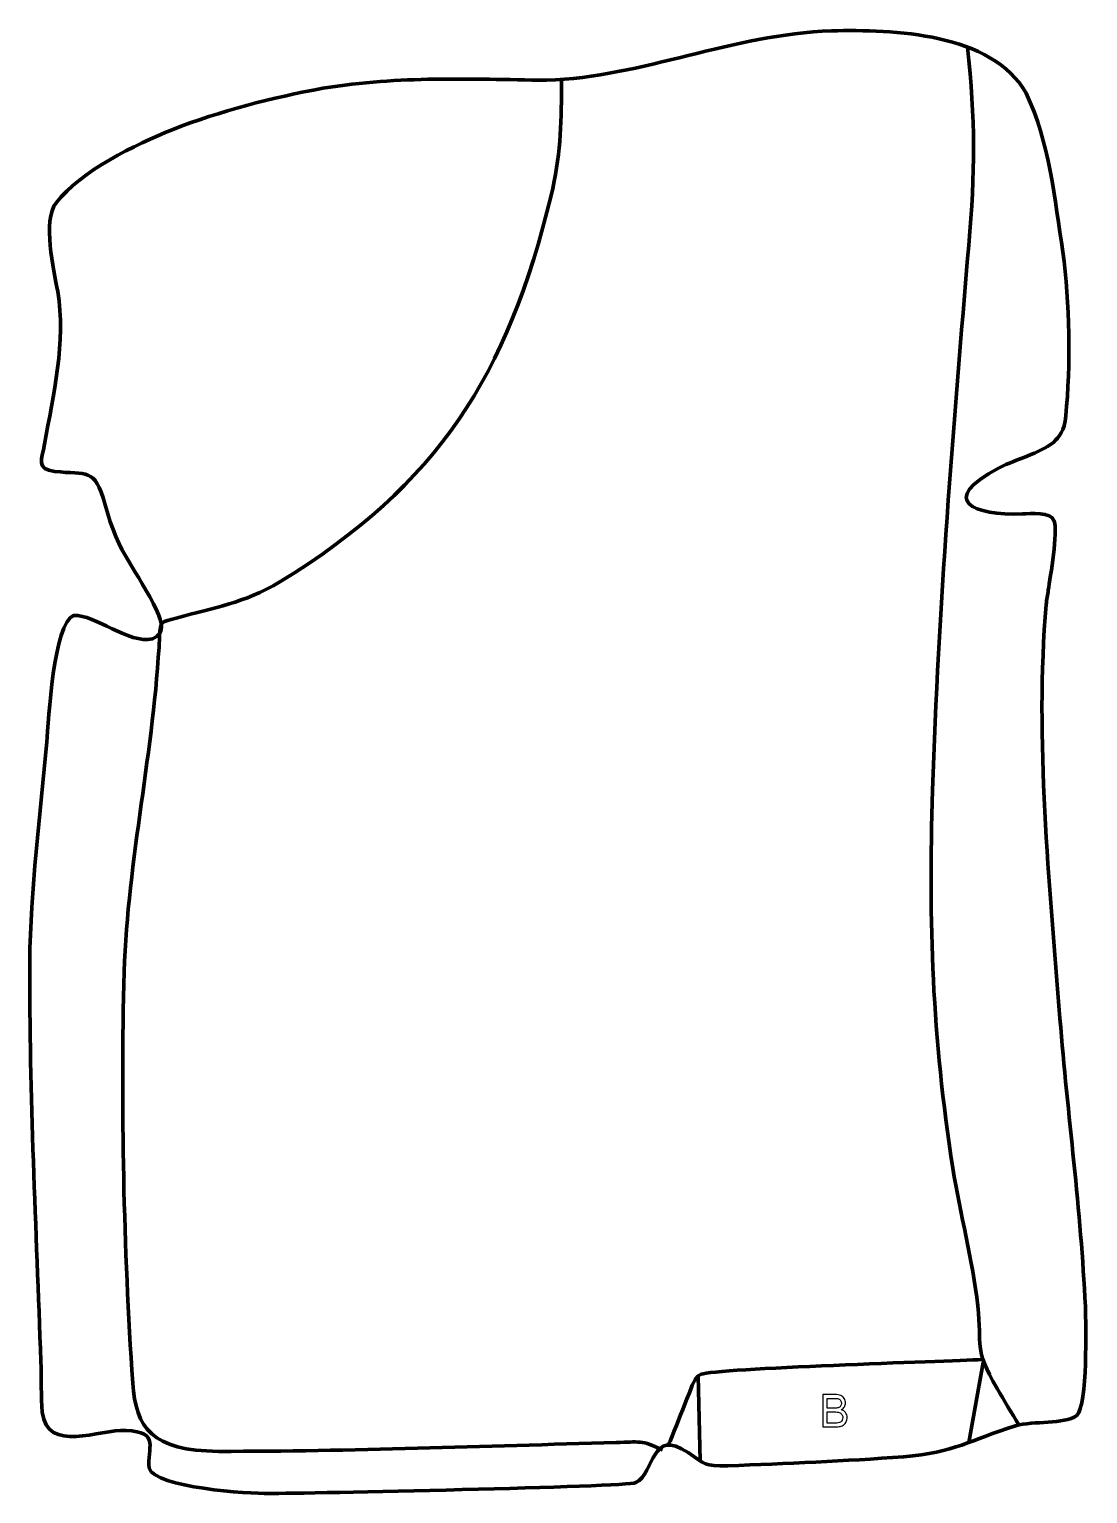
# Model space of a CAD drawing. Header units: millimetres. Extents: x -566 to 30, y 108 to 933.
import ezdxf

# ---------------------------------------------------------------- set-up
doc = ezdxf.new("R2010")
doc.units = ezdxf.units.MM
doc.header["$MEASUREMENT"] = 0
doc.layers.add('layer 2', color=7, linetype='Continuous')
doc.layers.add('layer 3', color=7, linetype='Continuous')

msp = doc.modelspace()

# ---------------------------------------------------------------- linework, layer by layer
at = {"layer": 'layer 2', "color": 142, "lineweight": 158}
for points, knots in [([(-37.3777, 922.8664), (-32.7279, 881.8192), (-33.0457, 852.4008), (-36.6009, 811.3667), (-36.6009, 811.3667), (-45.3421, 709.6124), (-53.6209, 606.4237), (-57.0236, 504.3741), (-57.0236, 504.3741), (-59.3468, 428.9461), (-57.2035, 365.7965), (-45.5644, 291.3557), (-45.5644, 291.3557), (-41.3526, 265.8661), (-34.4672, 239.2459), (-31.5743, 213.8685), (-31.5743, 213.8685), (-28.8907, 190.3269), (-34.2559, 191.0361), (-20.7033, 167.3121), (-20.7033, 167.3121), (-16.7483, 160.3885), (-12.4626, 153.5774), (-8.3383, 146.7456)], [0, 0, 0, 0, 0.14285714, 0.14285714, 0.14285714, 0.14285714, 0.28571429, 0.28571429, 0.28571429, 0.28571429, 0.42857143, 0.42857143, 0.42857143, 0.42857143, 0.57142857, 0.57142857, 0.57142857, 0.57142857, 0.71428571, 0.71428571, 0.71428571, 0.71428571, 1, 1, 1, 1]), ([(-209.056, 132.649), (-220.733, 138.4328), (-222.4311, 137.1456), (-235.1159, 136.8097), (-235.1159, 136.8097), (-309.6874, 134.8307), (-384.3912, 131.8267), (-458.9879, 131.853), (-458.9879, 131.853), (-496.7444, 132.2299), (-505.5559, 145.0136), (-507.3743, 170.3514), (-507.3743, 170.3514), (-512.5642, 246.7182), (-514.0531, 325.4644), (-512.218, 401.9897), (-512.218, 401.9897), (-510.0417, 465.5168), (-495.302, 527.2207), (-492.2379, 590.9071), (-492.2379, 590.9071), (-491.8006, 599.9955), (-491.2693, 598.9366), (-482.9813, 601.2439), (-482.9813, 601.2439), (-460.2559, 607.5704), (-445.5885, 609.3462), (-424.4688, 621.5894), (-424.4688, 621.5894), (-334.6782, 677.0078), (-296.5122, 737.621), (-271.8197, 839.2539), (-271.8197, 839.2539), (-266.4896, 861.1921), (-266.0636, 878.2093), (-265.9344, 900.2058), (-265.9344, 900.2058), (-265.9182, 901.6874), (-265.9021, 903.1691), (-265.8859, 904.6508)], [0, 0, 0, 0, 0.09090909, 0.09090909, 0.09090909, 0.09090909, 0.18181818, 0.18181818, 0.18181818, 0.18181818, 0.27272727, 0.27272727, 0.27272727, 0.27272727, 0.36363636, 0.36363636, 0.36363636, 0.36363636, 0.45454545, 0.45454545, 0.45454545, 0.45454545, 0.54545455, 0.54545455, 0.54545455, 0.54545455, 0.63636364, 0.63636364, 0.63636364, 0.63636364, 0.72727273, 0.72727273, 0.72727273, 0.72727273, 0.81818182, 0.81818182, 0.81818182, 0.81818182, 1, 1, 1, 1]), ([(-29.4039, 183.5814), (-48.9706, 182.642), (-179.6242, 178.5626), (-187.1968, 175.3099), (-187.1968, 175.3099), (-191.1407, 173.6159), (-191.8848, 169.8817), (-195.3015, 161.4046), (-195.3015, 161.4046), (-198.505, 153.4563), (-201.5643, 145.4747), (-204.789, 137.5302), (-204.789, 137.5302), (-204.789, 137.5302), (-205.0722, 136.8324), (-205.0722, 136.8324), (-205.0722, 136.8324), (-205.0722, 136.8324), (-205.6386, 135.4368), (-205.6386, 135.4368)], [0, 0, 0, 0, 0.16666667, 0.16666667, 0.16666667, 0.16666667, 0.33333333, 0.33333333, 0.33333333, 0.33333333, 0.5, 0.5, 0.5, 0.5, 0.66666667, 0.66666667, 0.66666667, 0.66666667, 1, 1, 1, 1])]:
    msp.add_open_spline(points, degree=3, knots=knots, dxfattribs=at)
for points in [[(-28.4183, 181.858), (-28.4183, 181.858), (-36.6275, 136.8355), (-36.6275, 136.8355)], [(-188.8888, 174.3128), (-188.8888, 174.3128), (-187.8008, 126.4568), (-187.8008, 126.4568)]]:
    msp.add_open_spline(points, degree=3, dxfattribs=at)
at = {"layer": 'layer 2', "color": 142}
for points, knots in [([(-118.8213, 145.647), (-118.8213, 145.647), (-118.8213, 163.8334), (-118.8213, 163.8334), (-118.8213, 163.8334), (-118.8213, 163.8334), (-111.9972, 163.8334), (-111.9972, 163.8334), (-111.9972, 163.8334), (-110.6086, 163.8334), (-109.4953, 163.6514), (-108.6528, 163.2831), (-108.6528, 163.2831), (-107.8146, 162.9148), (-107.1585, 162.3475), (-106.6843, 161.5813), (-106.6843, 161.5813), (-106.206, 160.8193), (-105.9689, 160.0192), (-105.9689, 159.181), (-105.9689, 159.181), (-105.9689, 158.4063), (-106.1806, 157.6739), (-106.5997, 156.9881), (-106.5997, 156.9881), (-107.0188, 156.3023), (-107.6538, 155.7477), (-108.5047, 155.3244), (-108.5047, 155.3244), (-107.404, 155.0027), (-106.5573, 154.4523), (-105.9689, 153.6734), (-105.9689, 153.6734), (-105.3762, 152.8987), (-105.0799, 151.9801), (-105.0799, 150.9217), (-105.0799, 150.9217), (-105.0799, 150.0666), (-105.2619, 149.275), (-105.6218, 148.5426), (-105.6218, 148.5426), (-105.9816, 147.8102), (-106.4261, 147.2472), (-106.9553, 146.8493), (-106.9553, 146.8493), (-107.4844, 146.4556), (-108.1491, 146.155), (-108.9449, 145.9518), (-108.9449, 145.9518), (-109.745, 145.7486), (-110.7229, 145.647), (-111.8829, 145.647), (-111.8829, 145.647), (-111.8829, 145.647), (-118.8213, 145.647), (-118.8213, 145.647)], [0, 0, 0, 0, 0.06666667, 0.06666667, 0.06666667, 0.06666667, 0.13333333, 0.13333333, 0.13333333, 0.13333333, 0.2, 0.2, 0.2, 0.2, 0.26666667, 0.26666667, 0.26666667, 0.26666667, 0.33333333, 0.33333333, 0.33333333, 0.33333333, 0.4, 0.4, 0.4, 0.4, 0.46666667, 0.46666667, 0.46666667, 0.46666667, 0.53333333, 0.53333333, 0.53333333, 0.53333333, 0.6, 0.6, 0.6, 0.6, 0.66666667, 0.66666667, 0.66666667, 0.66666667, 0.73333333, 0.73333333, 0.73333333, 0.73333333, 0.8, 0.8, 0.8, 0.8, 0.86666667, 0.86666667, 0.86666667, 0.86666667, 1, 1, 1, 1]), ([(-116.4083, 156.188), (-116.4083, 156.188), (-112.4755, 156.188), (-112.4755, 156.188), (-112.4755, 156.188), (-111.4087, 156.188), (-110.6425, 156.26), (-110.1811, 156.3997), (-110.1811, 156.3997), (-109.5672, 156.5817), (-109.1058, 156.8865), (-108.7968, 157.3098), (-108.7968, 157.3098), (-108.4877, 157.7332), (-108.3311, 158.2623), (-108.3311, 158.9016), (-108.3311, 158.9016), (-108.3311, 159.5069), (-108.475, 160.0403), (-108.7671, 160.4975), (-108.7671, 160.4975), (-109.055, 160.959), (-109.4699, 161.2765), (-110.0075, 161.4458), (-110.0075, 161.4458), (-110.5451, 161.6151), (-111.468, 161.6998), (-112.7719, 161.6998), (-112.7719, 161.6998), (-112.7719, 161.6998), (-116.4083, 161.6998), (-116.4083, 161.6998), (-116.4083, 161.6998), (-116.4083, 161.6998), (-116.4083, 156.188), (-116.4083, 156.188)], [0, 0, 0, 0, 0.1, 0.1, 0.1, 0.1, 0.2, 0.2, 0.2, 0.2, 0.3, 0.3, 0.3, 0.3, 0.4, 0.4, 0.4, 0.4, 0.5, 0.5, 0.5, 0.5, 0.6, 0.6, 0.6, 0.6, 0.7, 0.7, 0.7, 0.7, 0.8, 0.8, 0.8, 0.8, 1, 1, 1, 1]), ([(-116.4083, 147.7806), (-116.4083, 147.7806), (-111.8786, 147.7806), (-111.8786, 147.7806), (-111.8786, 147.7806), (-111.0997, 147.7806), (-110.5536, 147.8102), (-110.2361, 147.8695), (-110.2361, 147.8695), (-109.6858, 147.9669), (-109.2201, 148.132), (-108.8476, 148.3648), (-108.8476, 148.3648), (-108.475, 148.5976), (-108.1702, 148.9363), (-107.9289, 149.3808), (-107.9289, 149.3808), (-107.6876, 149.8253), (-107.5691, 150.3375), (-107.5691, 150.9175), (-107.5691, 150.9175), (-107.5691, 151.5991), (-107.7427, 152.1875), (-108.094, 152.6913), (-108.094, 152.6913), (-108.4412, 153.195), (-108.9238, 153.5464), (-109.5418, 153.7496), (-109.5418, 153.7496), (-110.1557, 153.9528), (-111.0447, 154.0544), (-112.2004, 154.0544), (-112.2004, 154.0544), (-112.2004, 154.0544), (-116.4083, 154.0544), (-116.4083, 154.0544), (-116.4083, 154.0544), (-116.4083, 154.0544), (-116.4083, 147.7806), (-116.4083, 147.7806)], [0, 0, 0, 0, 0.09090909, 0.09090909, 0.09090909, 0.09090909, 0.18181818, 0.18181818, 0.18181818, 0.18181818, 0.27272727, 0.27272727, 0.27272727, 0.27272727, 0.36363636, 0.36363636, 0.36363636, 0.36363636, 0.45454545, 0.45454545, 0.45454545, 0.45454545, 0.54545455, 0.54545455, 0.54545455, 0.54545455, 0.63636364, 0.63636364, 0.63636364, 0.63636364, 0.72727273, 0.72727273, 0.72727273, 0.72727273, 0.81818182, 0.81818182, 0.81818182, 0.81818182, 1, 1, 1, 1])]:
    msp.add_open_spline(points, degree=3, knots=knots, dxfattribs=at)
at = {"layer": 'layer 3', "color": 242, "lineweight": 158}
msp.add_open_spline([(-400.2815, 899.6656), (-355.876, 906.7315), (-318.7624, 904.834), (-274.4369, 904.1724), (-274.4369, 904.1724), (-219.7843, 906.1012), (-169.9821, 930.0853), (-113.8205, 932.0485), (-113.8205, 932.0485), (-79.4046, 932.9117), (-23.5108, 930.9615), (-4.2894, 896.8937), (-4.2894, 896.8937), (8.8113, 869.894), (11.688, 836.8885), (16.4158, 807.4636), (16.4158, 807.4636), (20.162, 779.0793), (20.8375, 743.6351), (17.9987, 715.143), (17.9987, 715.143), (17.1452, 706.5761), (14.3302, 703.215), (11.0341, 700.2273), (11.0341, 700.2273), (2.7639, 693.7411), (-9.6419, 690.9292), (-19.5073, 685.8663), (-19.5073, 685.8663), (-54.5831, 667.2929), (-33.7663, 659.0411), (-6.3973, 659.8828), (-6.3973, 659.8828), (-1.9574, 660.0194), (9.7207, 661.381), (11.546, 655.927), (11.546, 655.927), (13.5828, 649.8413), (9.3691, 624.7168), (8.1595, 616.9881), (8.1595, 616.9881), (7.7477, 614.2936), (7.3181, 611.5998), (6.9331, 608.9014), (6.9331, 608.9014), (0.5287, 533.2016), (8.8565, 451.5361), (14.7215, 375.6851), (14.7215, 375.6851), (19.0337, 321.8465), (26.5749, 267.2222), (29.0363, 213.4357), (29.0363, 213.4357), (29.3935, 202.9346), (30.3556, 158.3562), (24.2227, 152.0847), (24.2227, 152.0847), (16.7233, 146.787), (0.0976, 149.2538), (-10.289, 146.259), (-10.289, 146.259), (-36.1757, 138.2142), (-44.1309, 131.2321), (-73.3851, 128.8519), (-73.3851, 128.8519), (-106.2694, 126.3143), (-139.2753, 125.0881), (-172.2241, 123.6487), (-172.2241, 123.6487), (-185.9552, 123.6953), (-184.5695, 124.393), (-194.6425, 131.1373), (-194.6425, 131.1373), (-216.088, 145.4958), (-213.0144, 119.7758), (-224.1132, 114.2746), (-224.1132, 114.2746), (-229.2607, 111.7233), (-410.5867, 108.2728), (-430.7148, 108.1004), (-430.7148, 108.1004), (-441.8114, 108.0054), (-494.8652, 111.2817), (-498.067, 122.3702), (-498.067, 122.3702), (-499.577, 133.7106), (-491.3502, 142.6666), (-511.192, 143.687), (-511.192, 143.687), (-525.5911, 144.4276), (-555.9238, 130.434), (-558.2525, 153.8873), (-558.2525, 153.8873), (-559.1104, 162.5268), (-558.7458, 173.4784), (-559.0651, 182.5255), (-559.0651, 182.5255), (-561.684, 257.187), (-565.5897, 333.0479), (-565.3654, 407.6777), (-565.3654, 407.6777), (-564.959, 448.4355), (-559.1622, 490.7147), (-555.7755, 531.5245), (-555.7755, 531.5245), (-554.845, 543.3416), (-551.8934, 598.5538), (-540.6565, 602.7083), (-540.6565, 602.7083), (-528.4479, 603.3811), (-509.7859, 586.482), (-496.1665, 589.5314), (-496.1665, 589.5314), (-488.8862, 592.5134), (-490.9889, 598.9817), (-493.4994, 604.8984), (-493.4994, 604.8984), (-505.1094, 629.0407), (-515.6111, 636.7739), (-522.8221, 665.1062), (-522.8221, 665.1062), (-529.1082, 686.9266), (-532.9728, 681.6152), (-551.3822, 683.8832), (-551.3822, 683.8832), (-561.5884, 685.1405), (-558.6443, 690.4501), (-557.0556, 699.1603), (-557.0556, 699.1603), (-551.9674, 726.9153), (-544.8897, 757.0424), (-549.6033, 785.2287), (-549.6033, 785.2287), (-551.7286, 797.6491), (-558.4466, 824.9072), (-550.3656, 835.3471), (-550.3656, 835.3471), (-536.8282, 852.8363), (-505.5461, 868.3048), (-485.2123, 876.3031), (-485.2123, 876.3031), (-458.3044, 886.8875), (-428.7373, 894.5174), (-400.2815, 899.6656)], degree=3, knots=[0, 0, 0, 0, 0.02702703, 0.02702703, 0.02702703, 0.02702703, 0.05405405, 0.05405405, 0.05405405, 0.05405405, 0.08108108, 0.08108108, 0.08108108, 0.08108108, 0.10810811, 0.10810811, 0.10810811, 0.10810811, 0.13513514, 0.13513514, 0.13513514, 0.13513514, 0.16216216, 0.16216216, 0.16216216, 0.16216216, 0.18918919, 0.18918919, 0.18918919, 0.18918919, 0.21621622, 0.21621622, 0.21621622, 0.21621622, 0.24324324, 0.24324324, 0.24324324, 0.24324324, 0.27027027, 0.27027027, 0.27027027, 0.27027027, 0.2972973, 0.2972973, 0.2972973, 0.2972973, 0.32432432, 0.32432432, 0.32432432, 0.32432432, 0.35135135, 0.35135135, 0.35135135, 0.35135135, 0.37837838, 0.37837838, 0.37837838, 0.37837838, 0.40540541, 0.40540541, 0.40540541, 0.40540541, 0.43243243, 0.43243243, 0.43243243, 0.43243243, 0.45945946, 0.45945946, 0.45945946, 0.45945946, 0.48648649, 0.48648649, 0.48648649, 0.48648649, 0.51351351, 0.51351351, 0.51351351, 0.51351351, 0.54054054, 0.54054054, 0.54054054, 0.54054054, 0.56756757, 0.56756757, 0.56756757, 0.56756757, 0.59459459, 0.59459459, 0.59459459, 0.59459459, 0.62162162, 0.62162162, 0.62162162, 0.62162162, 0.64864865, 0.64864865, 0.64864865, 0.64864865, 0.67567568, 0.67567568, 0.67567568, 0.67567568, 0.7027027, 0.7027027, 0.7027027, 0.7027027, 0.72972973, 0.72972973, 0.72972973, 0.72972973, 0.75675676, 0.75675676, 0.75675676, 0.75675676, 0.78378378, 0.78378378, 0.78378378, 0.78378378, 0.81081081, 0.81081081, 0.81081081, 0.81081081, 0.83783784, 0.83783784, 0.83783784, 0.83783784, 0.86486486, 0.86486486, 0.86486486, 0.86486486, 0.89189189, 0.89189189, 0.89189189, 0.89189189, 0.91891892, 0.91891892, 0.91891892, 0.91891892, 0.94594595, 0.94594595, 0.94594595, 0.94594595, 1, 1, 1, 1], dxfattribs=at)

doc.saveas('drawing.dxf')
